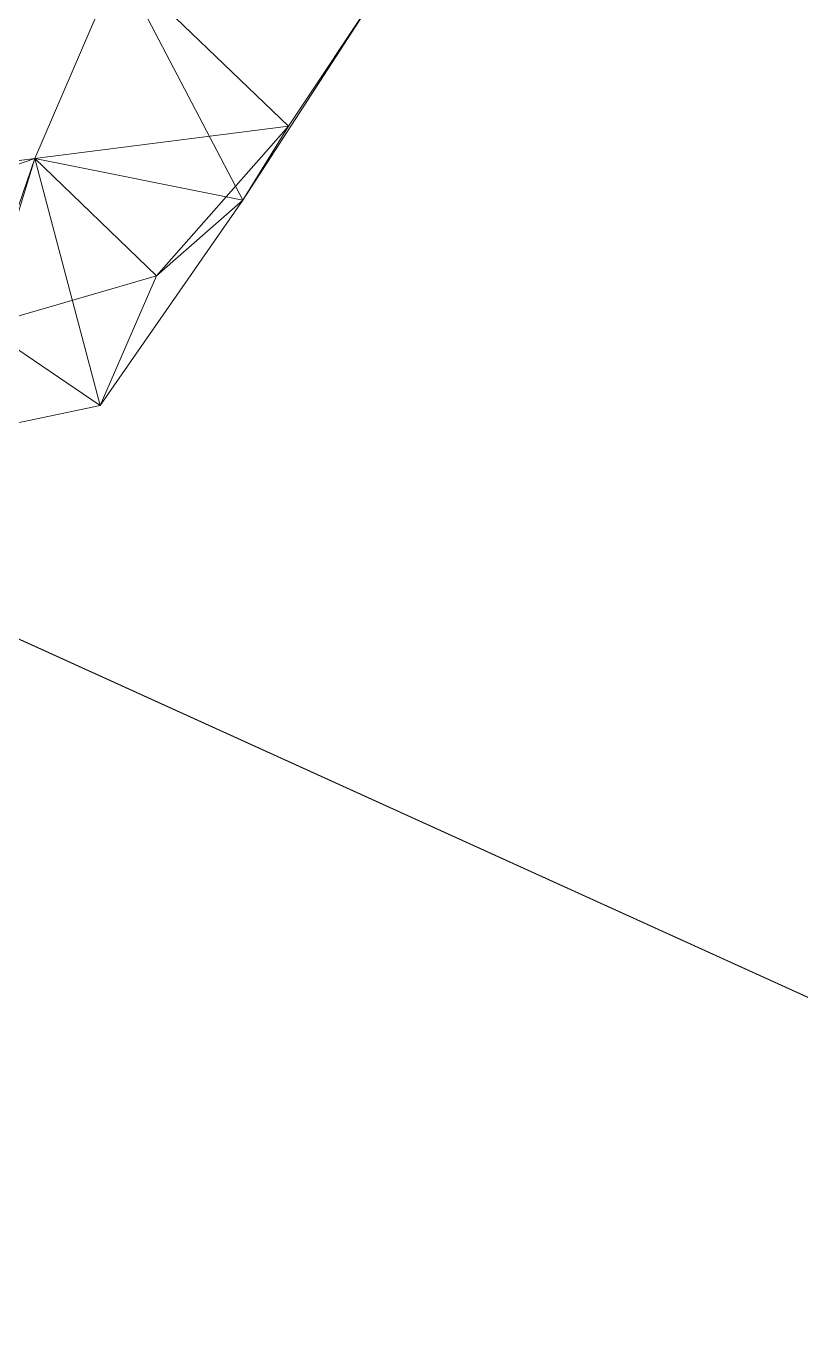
# Model space of a CAD drawing. Header units: millimetres. Extents: x -12003 to 1147, y -4377 to 8802.
# Drawn here: x -3629 to -3202, y 24 to 742 of the extents above; entities that cross this region are included whole.
import ezdxf

# ---------------------------------------------------------------- set-up
doc = ezdxf.new("R2010")
doc.units = ezdxf.units.MM
doc.layers.add('A-FLOR', color=192, linetype='Continuous', lineweight=18)
doc.layers.add('L-PLNT', color=71, linetype='Continuous', lineweight=9)

# ---------------------------------------------------------------- blocks, each defined once
blk = doc.blocks.new('Enscape AssetDefinition - Dog 002 Sitting - Enscape AssetDefinition - Dog 002 Sitting-720182-_3D_')
at = {"layer": 'L-PLNT'}
mesh = blk.add_polyface(dxfattribs=at)
corners = [(361.82, 228.24, 3.84), (263.95, 338.6, 3.92), (406.99, 359.94, 13.46)]
mesh.append_faces([[corners[k] for k in face] for face in [(1, 2, 0)]])
mesh = blk.add_polyface(dxfattribs=at)
corners = [(263.95, 338.6, 3.92), (376.32, 273.97, 35.16), (406.99, 359.94, 13.46)]
mesh.append_faces([[corners[k] for k in face] for face in [(0, 1, 2)]])
mesh = blk.add_polyface(dxfattribs=at)
corners = [(406.99, 359.94, 13.46), (376.32, 273.97, 35.16), (361.82, 228.24, 3.84)]
mesh.append_faces([[corners[k] for k in face] for face in [(2, 0, 1)]])
mesh = blk.add_polyface(dxfattribs=at)
corners = [(361.82, 228.24, 3.84), (245.01, 222.8, 4.4), (263.95, 338.6, 3.92)]
mesh.append_faces([[corners[k] for k in face] for face in [(1, 2, 0)]])
mesh = blk.add_polyface(dxfattribs=at)
corners = [(245.01, 222.8, 4.4), (376.32, 273.97, 35.16), (263.95, 338.6, 3.92)]
mesh.append_faces([[corners[k] for k in face] for face in [(0, 1, 2)]])
mesh = blk.add_polyface(dxfattribs=at)
corners = [(245.01, 222.8, 4.4), (325.84, 176.17, 23.16), (376.32, 273.97, 35.16)]
mesh.append_faces([[corners[k] for k in face] for face in [(0, 1, 2)]])
mesh = blk.add_polyface(dxfattribs=at)
corners = [(376.32, 273.97, 35.16), (325.84, 176.17, 23.16), (361.82, 228.24, 3.84)]
mesh.append_faces([[corners[k] for k in face] for face in [(1, 2, 0)]])
mesh = blk.add_polyface(dxfattribs=at)
corners = [(124.53, 175.89, 6.01), (163.12, 169.64, 34.81), (245.01, 222.8, 4.4)]
mesh.append_faces([[corners[k] for k in face] for face in [(0, 1, 2)]])
mesh = blk.add_polyface(dxfattribs=at)
corners = [(124.53, 175.89, 6.01), (245.01, 222.8, 4.4), (230.96, 59.47, 9.29)]
mesh.append_faces([[corners[k] for k in face] for face in [(0, 1, 2)]])
mesh = blk.add_polyface(dxfattribs=at)
corners = [(163.12, 169.64, 34.81), (239.81, 126.23, 53.98), (245.01, 222.8, 4.4)]
mesh.append_faces([[corners[k] for k in face] for face in [(0, 1, 2)]])
mesh = blk.add_polyface(dxfattribs=at)
corners = [(230.96, 59.47, 9.29), (245.01, 222.8, 4.4), (312.95, 99.34, 6.78)]
mesh.append_faces([[corners[k] for k in face] for face in [(0, 1, 2)]])
mesh = blk.add_polyface(dxfattribs=at)
corners = [(245.01, 222.8, 4.4), (239.81, 126.23, 53.98), (325.84, 176.17, 23.16)]
mesh.append_faces([[corners[k] for k in face] for face in [(1, 2, 0)]])
mesh = blk.add_polyface(dxfattribs=at)
corners = [(312.95, 99.34, 6.78), (245.01, 222.8, 4.4), (361.82, 228.24, 3.84)]
mesh.append_faces([[corners[k] for k in face] for face in [(1, 2, 0)]])
mesh = blk.add_polyface(dxfattribs=at)
corners = [(312.95, 99.34, 6.78), (361.82, 228.24, 3.84), (325.84, 176.17, 23.16)]
mesh.append_faces([[corners[k] for k in face] for face in [(0, 1, 2)]])
mesh = blk.add_polyface(dxfattribs=at)
corners = [(239.81, 126.23, 53.98), (312.95, 99.34, 6.78), (325.84, 176.17, 23.16)]
mesh.append_faces([[corners[k] for k in face] for face in [(0, 1, 2)]])
mesh = blk.add_polyface(dxfattribs=at)
corners = [(230.96, 59.47, 9.29), (312.95, 99.34, 6.78), (239.81, 126.23, 53.98)]
mesh.append_faces([[corners[k] for k in face] for face in [(0, 1, 2)]])

msp = doc.modelspace()

# ---------------------------------------------------------------- block references
at = {"layer": 'L-PLNT', "rotation": 345.9999999999993}
msp.add_blockref('Enscape AssetDefinition - Dog 002 Sitting - Enscape AssetDefinition - Dog 002 Sitting-720182-_3D_', (-3915.64, 511.75, 8623), dxfattribs=at)

# ---------------------------------------------------------------- meshes
at = {"layer": 'A-FLOR'}
mesh = msp.add_polyface(dxfattribs=at)
corners = [(-9462.63, -1675.2, 8528.01), (-9462.63, -1063.93, 8528.01), (-8608.59, 8697.8, 8528.01), (-6528.94, 8697.8, 8528.01), (-6528.94, 5497.3, 8528.01), (-4557.58, 5497.3, 8528.01), (-4557.58, 823.8, 8528.01), (842.06, 823.8, 8528.01), (842.06, 6707.43, 8528.01), (-881.44, 6707.43, 8528.01), (-881.44, 8771.8, 8528.01), (942.06, 8771.8, 8528.01), (942.06, -1675.2, 8528.01)]
mesh.append_faces([[corners[k] for k in face] for face in [(6, 4, 5)]], dxfattribs={"vtx0": -1})
mesh.append_faces([[corners[k] for k in face] for face in [(6, 0, 1, 4)]], dxfattribs={"vtx0": -1, "vtx2": -1, "vtx3": -1})
mesh.append_faces([[corners[k] for k in face] for face in [(10, 11, 8, 9)]], dxfattribs={"vtx1": -1})
mesh.append_faces([[corners[k] for k in face] for face in [(12, 0, 6, 7), (7, 8, 11, 12)]], dxfattribs={"vtx1": -1, "vtx3": -1})
mesh.append_faces([[corners[k] for k in face] for face in [(2, 3, 4, 1)]], dxfattribs={"vtx2": -1})
mesh = msp.add_polyface(dxfattribs=at)
corners = [(942.06, 8771.8, 8623), (-881.44, 8771.8, 8623), (-881.44, 6707.43, 8623), (842.06, 6707.43, 8623), (842.06, 823.8, 8623), (-4557.58, 823.8, 8623), (-4557.58, 5497.3, 8623), (-6528.94, 5497.3, 8623), (-6528.94, 8697.8, 8623), (-8608.59, 8697.8, 8623), (-9462.63, -1063.93, 8623), (-9462.63, -1675.2, 8623), (942.06, -1675.2, 8623)]
mesh.append_faces([[corners[k] for k in face] for face in [(3, 0, 1, 2)]], dxfattribs={"vtx0": -1})
mesh.append_faces([[corners[k] for k in face] for face in [(5, 12, 4), (7, 10, 5, 6)]], dxfattribs={"vtx0": -1, "vtx1": -1})
mesh.append_faces([[corners[k] for k in face] for face in [(4, 12, 0, 3)]], dxfattribs={"vtx0": -1, "vtx2": -1})
mesh.append_faces([[corners[k] for k in face] for face in [(5, 10, 11, 12)]], dxfattribs={"vtx0": -1, "vtx3": -1})
mesh.append_faces([[corners[k] for k in face] for face in [(7, 8, 9, 10)]], dxfattribs={"vtx3": -1})

doc.saveas('drawing.dxf')
